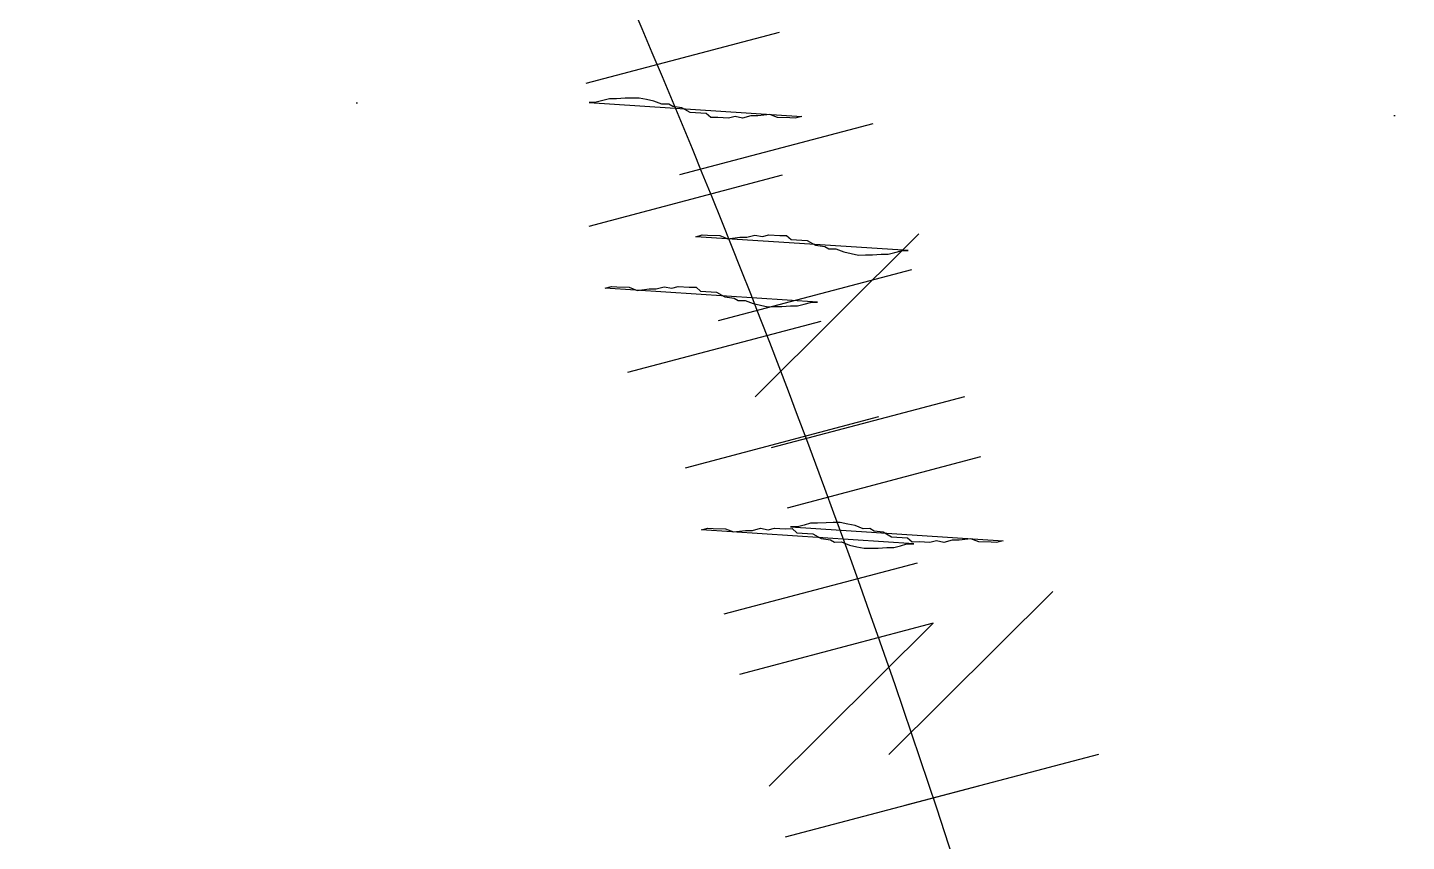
# Model space of a CAD drawing. Extents: x 3694 to 117786, y 20013 to 108631.
# Drawn here: x 41181.8 to 41320.5, y 85425.2 to 85507 of the extents above; entities that cross this region are included whole.
import ezdxf

# ---------------------------------------------------------------- set-up
doc = ezdxf.new("R2010")
doc.units = 0
doc.header["$LTSCALE"] = 1000
doc.header["$MEASUREMENT"] = 0
doc.layers.add('家具', color=253, linetype='Continuous')

# ---------------------------------------------------------------- blocks, each defined once
blk = doc.blocks.new('A$C6CBF3060')
at = {"layer": '家具'}
h = blk.add_hatch(dxfattribs=at)
h.set_pattern_fill('DOTS', color=8, scale=335.2800000195158, angle=-90.00000000000001, style=0)
h.set_pattern_definition([(270, (30849.11753504153, -17862.99907829171), (20.95500000121973, -10.47750000060987), [0, -20.95500000121974])])
edge = h.paths.add_edge_path()
edge.add_spline(control_points=[(3620.032944355196, 1020.167978249578), (3621.856950601301, 1029.223950294458), (3623.640356767137, 1038.254456721312), (3629.075648781851, 1066.661334569191), (3632.509525532267, 1085.952194047979), (3638.452392537998, 1124.35439882104), (3640.907859724044, 1143.394177388276), (3645.504487169259, 1187.965857300234), (3647.380020918004, 1213.570567535007), (3652.138734003369, 1291.274453085276), (3654.163834771207, 1344.379333391011), (3661.075878760414, 1425.081640880471), (3664.018153472578, 1452.133973591473), (3670.094233668715, 1492.753120009336), (3672.397098293724, 1506.299475706379), (3677.679535390045, 1533.370511049969), (3680.683231559953, 1546.95785375061), (3688.042565591692, 1576.433232332645), (3692.477545640613, 1592.158136530725), (3700.184732509224, 1618.288209221257), (3703.394472055632, 1628.838867633007), (3706.570199849586, 1639.277341819994)], knot_values=[0.007594318894714291, 0.007594318894714291, 0.007594318894714291, 0.007594318894714291, 1.009331685129112, 1.009331685129112, 3.166903830014817, 3.166903830014817, 5.324475974900523, 5.324475974900523, 8.146713981276132, 8.146713981276132, 13.78698518195698, 13.78698518195698, 16.6071207822974, 16.6071207822974, 18.01718858246761, 18.01718858246761, 19.42725638263783, 19.42725638263783, 21.11840045899928, 21.11840045899928, 22.2881602581128, 22.2881602581128, 22.2881602581128, 22.2881602581128], degree=3, periodic=0)
edge.add_ellipse((1789.99904669042, 2201.081587384349), major_axis=(1412.244489359956, 1412.244489359956), ratio=0.9999999999999818, start_angle=-61.33743676422674, end_angle=-48.55714826964773)
edge.add_ellipse((1789.99904669042, 1953.25083809936), major_axis=(1412.24448935993, -1412.24448935993), ratio=0.9999999999999885, start_angle=48.5571482696466, end_angle=61.33743676426361)
edge.add_spline(control_points=[(3706.570199849455, 2515.055083664098), (3703.394472055566, 2525.493557850958), (3700.184732509093, 2536.044216262839), (3692.477545640737, 2562.174288952727), (3688.042565592012, 2577.899193150166), (3680.683231560659, 2607.374571730539), (3677.679535390882, 2620.961914430154), (3672.397098294947, 2648.032949771052), (3670.094233670054, 2661.579305466817), (3664.018153474113, 2702.198451881093), (3661.075878761818, 2729.250784589662), (3655.986670472266, 2788.670379265524), (3654.145087228251, 2820.934697647885), (3652.42359686167, 2852.807937005808)], knot_values=[0.007594318904541566, 0.007594318904541566, 0.007594318904541566, 0.007594318904541566, 1.177354118008585, 1.177354118008585, 2.868498194319651, 2.868498194319651, 4.278565994361959, 4.278565994361959, 5.688633794404266, 5.688633794404266, 8.508769394488882, 8.508769394488882, 11.91787256770212, 11.91787256770212, 11.91787256770212, 11.91787256770212], degree=3, periodic=0)
edge.add_ellipse((3646.657623284387, 2875.236412280854), major_axis=(16.37502602226822, 16.37502602226821), ratio=0.9999999999995666, start_angle=225.8035234418923, end_angle=239.417541532368, ccw=False)
edge.add_ellipse((3511.087514728119, 3239.193560838379), major_axis=(290.1065513937293, 290.1065513937293), ratio=0.9999999999994232, start_angle=234.5429178462428, end_angle=244.3434878472222, ccw=False)
edge.add_ellipse((4291.384683319397, 2715.78940374251), major_axis=(510.6161812649055, -510.6161812649058), ratio=0.9999999999999988, start_angle=215.5301837112753, end_angle=236.2784491778619)
edge.add_ellipse((8058.381468311782, 2243.98490320702), major_axis=(3173.045961291781, -3173.045961291782), ratio=1, start_angle=220.7753203818918, end_angle=231.6420249032678)
edge.add_ellipse((4599.337569821713, 1341.637200631933), major_axis=(756.0877006785541, 756.0877006785539), ratio=0.9999999999999949, start_angle=113.9930274311128, end_angle=139.4777875760855)
edge.add_ellipse((3519.680850986653, 1232.139841819859), major_axis=(20.77520892349397, -20.77520892349398), ratio=0.999999999999889, start_angle=29.349690518414718, end_angle=107.31395154978779, ccw=False)
edge.add_ellipse((3261.400831811123, 1475.541992198378), major_axis=(269.5263520561113, -269.5263520561115), ratio=0.9999999999999978, start_angle=326.06965526290503, end_angle=363.74867896470926, ccw=False)
edge.add_ellipse((2985.936513544038, 1255.583835869416), major_axis=(269.5447157602681, 269.5447157602681), ratio=0.9999999999729833, start_angle=289.4364312615882, end_angle=291.1525348597326, ccw=False)
edge.add_ellipse((3270.637057203829, -411.6684627259383), major_axis=(1063.437138938921, 1063.437138938921), ratio=0.9999999999999937, start_angle=35.30528515153998, end_angle=42.74492259143477, ccw=False)
edge.add_ellipse((3474.324288661912, 860.0126218386868), major_axis=(153.1024992137935, -153.1024992137935), ratio=0.999999999999859, start_angle=92.70420918075928, end_angle=121.7648417998393, ccw=False)
edge = h.paths.add_edge_path()
edge.add_ellipse((3560.315809361586, 903.7363475695056), major_axis=(59.62128638761727, 59.62128638761727), ratio=0.9999999999999157, start_angle=248.1334738211491, end_angle=277.7178630449272)
edge.add_ellipse((3511.524035592221, 931.7299106341088), major_axis=(99.19644208316629, 99.19644208316625), ratio=0.9999999999997502, start_angle=-79.30676778778508, end_angle=-64.31921627686972)
edge.add_ellipse((3386.72601415019, 2442.541419907149), major_axis=(1116.038544759257, -1116.038544759258), ratio=0.9999999999999984, start_angle=303.32411686118166, end_angle=324.37804893725087, ccw=False)
edge.add_spline(control_points=[(3067.313977831232, 896.8829783906913), (3067.116512627828, 894.6964287364499), (3066.26218761129, 885.1096334103167), (3065.674442368967, 875.0971932240427), (3064.819310103077, 865.6985716819399)], knot_values=[0, 0, 0, 0, 0.2418033642713523, 1.052830296575082, 1.052830296575082, 1.052830296575082, 1.052830296575082], degree=3, periodic=0)
edge.add_ellipse((3026.907071228037, 868.9988679855887), major_axis=(26.90938323527025, 26.90938323527025), ratio=0.9999999999999187, start_angle=238.7767705824798, end_angle=310.27284356007203, ccw=False)
edge.add_ellipse((3357.089655062053, 4875.541364723143), major_axis=(2868.190797183439, -2868.19079718344), ratio=0.999999999999999, start_angle=310.4593117003497, end_angle=318.3404531218047)
edge = h.paths.add_edge_path()
edge.add_ellipse((3560.315809361266, 3250.596077914459), major_axis=(59.62128638763784, -59.62128638763787), ratio=0.9999999999995934, start_angle=82.28213695507955, end_angle=111.8665261788591)
edge.add_ellipse((3357.089655062751, -721.208939239179), major_axis=(2868.190797183605, 2868.190797183604), ratio=0.9999999999999925, start_angle=41.65954687821016, end_angle=49.54410408661445)
edge.add_ellipse((3026.730802552287, 3285.298579970644), major_axis=(26.90938323526915, -26.90938323526915), ratio=0.9999999999999033, start_angle=49.98346972011012, end_angle=121.3236457343994, ccw=False)
edge.add_spline(control_points=[(3064.642559511616, 3288.604407622486), (3064.979431703308, 3284.907876167901), (3065.254021153691, 3281.472108143695), (3065.500446844075, 3278.209911560098)], knot_values=[0, 0, 0, 0, 0.3189857557440551, 0.3189857557440551, 0.3189857557440551, 0.3189857557440551], degree=3, periodic=0)
edge.add_ellipse((3494.988468096315, -267.6566824607653), major_axis=(2525.631590611771, -2525.631590611772), ratio=0.9999999999999991, start_angle=132.8754075785099, end_angle=141.9062269296692, ccw=False)
edge = h.paths.add_edge_path()
edge.add_ellipse((3346.428693505171, 2814.744027245259), major_axis=(221.1621733483969, -221.1621733483971), ratio=0.9999999999999994, start_angle=219.8560000035077, end_angle=290.9319768433341)
edge.add_ellipse((3437.151632962174, 2555.301954592251), major_axis=(155.4479335070494, -155.4479335070496), ratio=0.9999999999999929, start_angle=231.8281592482279, end_angle=294.8810682384705)
edge.add_ellipse((2813.700149012111, 2180.201737340405), major_axis=(405.3237387993505, 405.3237387993504), ratio=0.9999999999999992, start_angle=285.52623263396157, end_angle=332.11357467867344, ccw=False)
edge.add_ellipse((3523.712787324905, 1599.059105694443), major_axis=(258.8230775298201, 258.82307752982), ratio=0.9999999999999818, start_angle=80.19826500577827, end_angle=130.5062586859865)
edge.add_ellipse((3249.266929159778, 1365.594833926676), major_axis=(196.0891473908119, -196.0891473908119), ratio=0.9999999999999981, start_angle=154.0384846775883, end_angle=216.6923729745889)
edge.add_ellipse((3335.197817287255, 909.3636444261319), major_axis=(433.6778078787909, 433.6778078787906), ratio=0.999999999999949, start_angle=80.98112304628877, end_angle=109.8781780001218)
edge.add_ellipse((18467.36806691358, 2025.981614987111), major_axis=(11109.2260467442, 11109.22604674419), ratio=0.9999999999995928, start_angle=138.1241672681158, end_angle=138.7143909774701)
edge.add_spline(control_points=[(2789.552410904224, 1008.188427614892), (2796.579734544641, 1007.746763104577), (2803.725178327077, 1007.646570336328), (2811.231307050359, 1007.927036234807)], knot_values=[2.293510373809953, 2.293510373809953, 2.293510373809953, 2.293510373809953, 2.979732802934619, 2.979732802934619, 2.979732802934619, 2.979732802934619], degree=3, periodic=0)
edge.add_spline(control_points=[(2811.231307050359, 1007.927036234807), (2815.450479755054, 1008.084685284808), (2826.805456678361, 1008.812973134682), (2842.780722635296, 1010.871307693131), (2839.120250166125, 1024.618026985154), (2842.859477051599, 1028.393799632864), (2845.636094539273, 1029.971073038905)], knot_values=[2.979732802934619, 2.979732802934619, 2.979732802934619, 2.979732802934619, 3.36545639614831, 3.990521829336836, 4.278466320926378, 4.605763273049225, 4.605763273049225, 4.605763273049225, 4.605763273049225], degree=3, periodic=0)
edge.add_spline(control_points=[(2845.636094539273, 1029.971073038905), (2848.422474729079, 1031.553892203377), (2852.001820499405, 1032.702305534669), (2855.58116626992, 1033.850718865961)], knot_values=[4.605763273049225, 4.605763273049225, 4.605763273049225, 4.605763273049225, 4.934211014792284, 4.934211014792284, 4.934211014792284, 4.934211014792284], degree=3, periodic=0)
edge.add_ellipse((3270.637057203829, -411.6684627259383), major_axis=(1063.437138939227, 1063.437138939227), ratio=0.9999999999998375, start_angle=52.795632896919415, end_angle=61.02050574382298, ccw=False)
edge.add_ellipse((3199.316362891543, 1348.14039130005), major_axis=(212.5834902189315, 212.5834902189315), ratio=0.9999999999999212, start_angle=165.6335501199894, end_angle=198.8130742464472, ccw=False)
edge.add_ellipse((3199.413119119788, 1029.520550322999), major_axis=(217.1797520411045, -217.1797520411046), ratio=0.9999999999998674, start_angle=151.0252170128921, end_angle=192.4102655699839, ccw=False)
edge.add_ellipse((3551.448439235653, 1156.134686465819), major_axis=(331.0872910150433, -331.0872910150434), ratio=0.9999999999999813, start_angle=177.8463850309959, end_angle=203.8962665094932, ccw=False)
edge.add_ellipse((2984.329156197491, 1140.779664811776), major_axis=(308.6143108805782, 308.6143108805783), ratio=0.99999999999966, start_angle=2.0533838449994732, end_angle=10.260448050109005, ccw=False)
edge.add_spline(control_points=[(3281.687451026184, 1460.253654765613), (3290.639455244702, 1453.204405174176), (3313.081898206045, 1435.532118832798), (3303.305460116768, 1498.775473405309), (3326.318821677465, 1533.829908224947), (3353.544751881607, 1593.430233467796), (3320.947959299898, 1659.060984562777), (3340.190178442157, 1740.826539046509), (3356.126177953687, 1827.657185362103), (3415.808870579021, 1863.793903553702), (3424.432073950476, 1919.337591101754), (3457.289777258164, 1907.517444122117), (3458.775801431591, 1924.683027975876), (3459.456346832347, 1933.619102174609)], knot_values=[28.72622828787619, 28.72622828787619, 28.72622828787619, 28.72622828787619, 29.65137003608691, 31.04553471454428, 32.97090723718488, 34.80045963000916, 37.53798117998499, 40.13244696109814, 43.73799823656201, 46.29924793153518, 47.53881564063179, 48.20545028199999, 48.98405692497199, 48.98405692497199, 48.98405692497199, 48.98405692550385], degree=3, periodic=0)
edge.add_ellipse((-2827.432287128104, 2095.358859361608), major_axis=(4446.972478264837, 4446.972478264834), ratio=0.9999999999999976, start_angle=-46.47369586912973, end_angle=-42.84626635100496)
edge.add_spline(control_points=[(3457.093905025751, 2331.703914353799), (3455.691781476875, 2345.589783137202), (3452.514928848803, 2370.097512984801), (3408.946969250035, 2401.111465854163), (3388.218704290179, 2469.690945094218), (3352.769053081218, 2533.335634224328), (3364.030625280458, 2604.82269811142), (3327.271703467311, 2627.476138575294), (3294.9122366675, 2714.330123526699), (3294.341436591865, 2693.091429919492)], knot_values=[0, 0, 0, 1.163513729807164e-12, 1.426783815582302, 2.507845637052222, 5.446644405802077, 8.794161911986935, 10.36550993041577, 12.19506232323765, 14.47634677036475, 14.47634677036475, 14.47634677036475, 14.47634677036475], degree=3, periodic=0)
edge.add_ellipse((3687.441035538191, 2947.473610607776), major_axis=(331.0872910150615, -331.0872910150615), ratio=0.9999999999999547, start_angle=233.1899730444863, end_angle=257.9076692015958, ccw=False)
edge.add_ellipse((3372.605812031026, 3149.559701468508), major_axis=(217.1797520411107, -217.1797520411108), ratio=0.9999999999999556, start_angle=244.6759739839959, end_angle=286.0610225410798, ccw=False)
edge.add_ellipse((3301.30499854072, 2839.020160634274), major_axis=(212.5834902198476, 212.5834902198476), ratio=0.9999999999956851, start_angle=85.14470269029368, end_angle=91.45268943398088, ccw=False)
edge.add_ellipse((3267.100022714898, 4450.91484517249), major_axis=(983.775240623166, 983.775240623166), ratio=0.9999999999998531, start_angle=208.0880272447276, end_angle=218.4118439115923, ccw=False)
edge.add_spline(control_points=[(2862.37711883695, 3119.814991966967), (2856.867087630577, 3121.622537046678), (2851.35705642408, 3123.430082126131), (2848.768473186879, 3126.813406541194)], knot_values=[4.42752981046754, 4.42752981046754, 4.42752981046754, 4.42752981046754, 4.934211014792284, 4.934211014792284, 4.934211014792284, 4.934211014792284], degree=3, periodic=0)
edge.add_ellipse((3341.197146602492, 3246.534314250937), major_axis=(358.3427787361459, -358.3427787361463), ratio=0.999999999999975, start_angle=238.6648212037559, end_angle=277.816367146285)
h = blk.add_hatch(dxfattribs=at)
h.set_pattern_fill('DOTS', color=8, scale=178.8160000104085, angle=-75.17599740398259, style=0)
h.set_pattern_definition([(284.8240025960174, (21523.19842935675, -3204.156176563381), (12.23371532700078, -2.542622527250572), [0, -11.17600000065051])])
edge = h.paths.add_edge_path(flags=17)
edge.add_ellipse((3508.507639436895, 2686.904734591491), major_axis=(23.25952561881828, -23.25952561881829), ratio=0.9999999999999228, start_angle=217.598370494964, end_angle=267.39462829812675, ccw=False)
edge.add_ellipse((3392.615725812291, 2706.727411004464), major_axis=(59.9046491667301, -59.90464916673012), ratio=0.9999999999998661, start_angle=350.65844968254294, end_angle=394.3991949743683, ccw=False)
edge.add_ellipse((3442.016187211404, 2684.491654074292), major_axis=(32.94986328208082, 32.94986328208081), ratio=0.9999999999998382, start_angle=224.9828587922299, end_angle=289.9024488496004)
edge = h.paths.add_edge_path(flags=17)
edge.add_ellipse((2799.933782092005, 2411.637768748264), major_axis=(481.3748926355609, 481.3748926355607), ratio=0.9999999999840347, start_angle=-26.32292343229813, end_angle=-25.58827127859119)
edge.add_ellipse((3387.198946313249, 2635.157820252211), major_axis=(38.80003682654529, 38.80003682654528), ratio=0.9999999999999831, start_angle=246.3633945223265, end_angle=317.8577408210059, ccw=False)
edge.add_ellipse((3414.442139424595, 2563.93047086295), major_axis=(15.12758440154903, 15.12758440154902), ratio=0.9999999999999909, start_angle=-72.18619439915022, end_angle=64.8217797418078, ccw=False)
edge.add_ellipse((3357.704625160964, 2604.177307075981), major_axis=(64.19840911938086, -64.19840911938088), ratio=0.9999999999999908, start_angle=11.56752916311502, end_angle=61.28906160823021)
edge = h.paths.add_edge_path()
edge.add_ellipse((3185.120227187588, 2583.846666353507), major_axis=(242.0371122307935, 242.0371122307935), ratio=0.9999999999999688, start_angle=-23.32578200306534, end_angle=26.28458598788795)
edge.add_spline(control_points=[(3294.95076252523, 2908.039789200709), (3285.59000490723, 2912.370396476184), (3273.676991489105, 2917.881764752918), (3266.815490951951, 2910.243159776714), (3265.556602545243, 2908.265359197449)], knot_values=[0, 0, 0, 0, 1.42238482592121, 1.810204922351612, 1.810204922351612, 1.810204922351612, 1.810204922351612], degree=3, periodic=0)
edge.add_ellipse((2799.933782090149, 2411.637768744324), major_axis=(481.3748926403442, -481.3748926403442), ratio=0.9999999999996101, start_angle=87.25263749308863, end_angle=91.84549474957328, ccw=False)
edge.add_ellipse((3214.421947500261, 2577.142094905234), major_axis=(216.1019309945073, -216.1019309945075), ratio=0.999999999999946, start_angle=66.89079912288321, end_angle=117.98945326683679, ccw=False)
edge.add_ellipse((3082.171467200518, 2475.053802211161), major_axis=(331.3486877331243, -331.3486877331244), ratio=0.9999999999999956, start_angle=389.56745048290304, end_angle=432.4529716565977, ccw=False)
edge.add_ellipse((2548.179880652155, 2188.045808867992), major_axis=(706.3772336369606, 706.3772336369603), ratio=0.999999999999835, start_angle=321.74637887917953, end_angle=324.3508728240508, ccw=False)
edge.add_spline(control_points=[(3540.231171865613, 2305.399240872724), (3543.869102956422, 2306.191136364261), (3554.218102346218, 2311.164756270326), (3554.021201864321, 2323.207869944858), (3553.888276583122, 2331.338039343249)], knot_values=[0, 0, 0, 0, 0.5819764206049407, 1.791185280154921, 1.791185280154921, 1.791185280154921, 1.791185280154921], degree=3, periodic=0)
edge.add_ellipse((3055.171823736164, 2457.493583324365), major_axis=(363.7535715408031, -363.7535715408033), ratio=0.9999999999999976, start_angle=30.80422389370577, end_angle=74.43044399808288)
edge = h.paths.add_edge_path()
edge.add_spline(control_points=[(3512.045306835935, 2318.2714167302), (3517.588125824346, 2312.491863504376), (3525.292820839051, 2304.458100356638), (3537.115743228183, 2304.72108237278), (3540.231171865613, 2305.399240872724)], knot_values=[1.791185280154921, 1.791185280154921, 1.791185280154921, 1.791185280154921, 3.069002213139684, 3.567391534373676, 3.567391534373676, 3.567391534373676, 3.567391534373676], degree=3, periodic=0)
edge.add_ellipse((2548.179880652155, 2188.045808867992), major_axis=(706.377233638207, -706.3772336382074), ratio=0.9999999999993391, start_angle=51.74637887920161, end_angle=54.3508728240713)
edge.add_ellipse((3764.186938126877, 2674.325635155186), major_axis=(281.0686011683552, 281.0686011683551), ratio=0.9999999999999862, start_angle=145.8922033348512, end_angle=189.5904192882054, ccw=False)
edge.add_ellipse((3727.837143598881, 2835.127694727074), major_axis=(300.7962628522051, -300.7962628522051), ratio=0.9999999999999934, start_angle=220.3807436132537, end_angle=258.6817611968143, ccw=False)
edge.add_ellipse((2799.933782090149, 2411.637768744324), major_axis=(481.3748926401587, 481.3748926401587), ratio=0.9999999999988527, start_angle=-2.747362506916546, end_angle=1.845494749579979)
edge.add_spline(control_points=[(3265.556602545243, 2908.265359197449), (3263.646122517712, 2905.263863207118), (3259.318761821429, 2893.755928218379), (3258.811229740662, 2883.454117961643), (3258.470738576732, 2876.542879246761)], knot_values=[1.810204922351612, 1.810204922351612, 1.810204922351612, 1.810204922351612, 2.398757922429805, 3.598446597238173, 3.598446597238173, 3.598446597238173, 3.598446597238173], degree=3, periodic=0)
edge.add_ellipse((3646.639097211155, 2857.209695129477), major_axis=(274.8167086013957, 274.8167086013956), ratio=0.9999999999999963, start_angle=132.1486721113125, end_angle=176.9724953827164)
edge.add_ellipse((3661.683551529728, 2583.255587393276), major_axis=(215.1838922608969, 215.1838922608969), ratio=0.9999999999999789, start_angle=132.3564968236814, end_angle=195.5463068146161)
at = {"layer": '家具', "color": 8, "linetype": 'Continuous'}
for p, q in [((3461.254047338822, 2574.904802755274), (3480.715979098284, 2580.055590119231)), ((3461.254047338822, 2574.904802755274), (3480.715979098284, 2580.055590119231)), ((3461.254047338822, 2574.904802755274), (3480.715979098284, 2580.055590119231)), ((3461.254047338822, 2574.904802755274), (3480.715979098284, 2580.055590119231)), ((3490.096640504365, 2570.839822701866), (3470.634708745027, 2565.68903533772)), ((3490.096640504365, 2570.839822701866), (3470.634708745027, 2565.68903533772)), ((3490.096640504365, 2570.839822701866), (3470.634708745027, 2565.68903533772)), ((3490.096640504365, 2570.839822701866), (3470.634708745027, 2565.68903533772)), ((3480.974570335755, 2565.645748210336), (3461.512638576285, 2560.494960846379)), ((3480.974570335755, 2565.645748210336), (3461.512638576285, 2560.494960846379)), ((3480.974570335755, 2565.645748210336), (3461.512638576285, 2560.494960846379)), ((3480.974570335755, 2565.645748210336), (3461.512638576285, 2560.494960846379)), ((3494.744991410647, 2559.765281869088), (3478.256823284624, 2543.378312381516)), ((3494.744991410647, 2559.765281869088), (3478.256823284624, 2543.378312381516)), ((3494.744991410647, 2559.765281869088), (3478.256823284624, 2543.378312381516)), ((3493.98540833265, 2556.146353771288), (3474.523476573188, 2550.995566407109)), ((3493.98540833265, 2556.146353771288), (3474.523476573188, 2550.995566407109)), ((3493.98540833265, 2556.146353771288), (3474.523476573188, 2550.995566407109)), ((3493.98540833265, 2556.146353771288), (3474.523476573188, 2550.995566407109)), ((3484.86333816401, 2550.952279279722), (3465.401406404548, 2545.801491915765)), ((3484.86333816401, 2550.952279279722), (3465.401406404548, 2545.801491915765)), ((3484.86333816401, 2550.952279279722), (3465.401406404548, 2545.801491915765)), ((3484.86333816401, 2550.952279279722), (3465.401406404548, 2545.801491915765)), ((3479.904183878141, 2538.265125004287), (3499.366115637604, 2543.415912368244)), ((3479.904183878141, 2538.265125004287), (3499.366115637604, 2543.415912368244)), ((3479.904183878141, 2538.265125004287), (3499.366115637604, 2543.415912368244)), ((3479.904183878141, 2538.265125004287), (3499.366115637604, 2543.415912368244)), ((3490.666418047942, 2541.347208615029), (3471.204486288472, 2536.196421251072)), ((3490.666418047942, 2541.347208615029), (3471.204486288472, 2536.196421251072)), ((3490.666418047942, 2541.347208615029), (3471.204486288472, 2536.196421251072)), ((3490.666418047942, 2541.347208615029), (3471.204486288472, 2536.196421251072)), ((3481.50544121916, 2532.214873091707), (3500.96737297863, 2537.365660455664)), ((3481.50544121916, 2532.214873091707), (3500.96737297863, 2537.365660455664)), ((3481.50544121916, 2532.214873091707), (3500.96737297863, 2537.365660455664)), ((3481.50544121916, 2532.214873091707), (3500.96737297863, 2537.365660455664)), ((3494.555185876103, 2526.653739684447), (3475.093254116735, 2521.502952320523)), ((3494.555185876103, 2526.653739684447), (3475.093254116735, 2521.502952320523)), ((3494.555185876103, 2526.653739684447), (3475.093254116735, 2521.502952320523)), ((3494.555185876103, 2526.653739684447), (3475.093254116735, 2521.502952320523)), ((3508.211084859446, 2523.793864586321), (3491.72291673343, 2507.406895098942)), ((3508.211084859446, 2523.793864586321), (3491.72291673343, 2507.406895098942)), ((3508.211084859446, 2523.793864586321), (3491.72291673343, 2507.406895098942)), ((3496.156443217093, 2520.60348777187), (3476.694511457725, 2515.452700407914)), ((3496.156443217093, 2520.60348777187), (3476.694511457725, 2515.452700407914)), ((3496.156443217093, 2520.60348777187), (3476.694511457725, 2515.452700407914)), ((3496.156443217093, 2520.60348777187), (3476.694511457725, 2515.452700407914)), ((3496.156443217093, 2520.60348777187), (3479.668275091077, 2504.216518284487)), ((3496.156443217093, 2520.60348777187), (3479.668275091077, 2504.216518284487)), ((3496.156443217093, 2520.60348777187), (3479.668275091077, 2504.216518284487)), ((3493.370277326947, 2502.293707721521), (3512.832209086344, 2507.444495085667)), ((3493.370277326947, 2502.293707721521), (3512.832209086344, 2507.444495085667)), ((3493.370277326947, 2502.293707721521), (3512.832209086344, 2507.444495085667)), ((3493.370277326947, 2502.293707721521), (3512.832209086344, 2507.444495085667)), ((3481.315635684594, 2499.103330907259), (3500.777567444056, 2504.254118271216)), ((3481.315635684594, 2499.103330907259), (3500.777567444056, 2504.254118271216)), ((3481.315635684594, 2499.103330907259), (3500.777567444056, 2504.254118271216)), ((3481.315635684594, 2499.103330907259), (3500.777567444056, 2504.254118271216))]:
    blk.add_line(p, q, dxfattribs=at)
for points in [[(3482.960255637299, 2571.57572990283), (3482.299913857161, 2571.400964101584), (3481.760966071713, 2571.434975195862), (3480.517985055747, 2571.459305933808), (3479.726568924743, 2571.779796467756), (3478.528143680785, 2571.639270511721), (3477.824110450296, 2571.629590155426), (3476.998683225014, 2571.411132904021), (3476.251187295304, 2571.565673671172), (3475.590845515166, 2571.390907869958), (3474.512949944234, 2571.458930058066), (3473.808916713875, 2571.449249701927), (3473.347671472802, 2571.857123136415), (3472.269775902001, 2571.925145324745), (3471.730828116524, 2571.959156418798), (3470.89572053514, 2572.444732397886), (3469.982910409257, 2572.556446036375), (3469.565356618565, 2572.799234025886), (3468.861323388075, 2572.789553669587), (3468.069907256948, 2573.110044203564), (3467.322182576201, 2573.265449292372), (3466.574457895425, 2573.420854381213), (3465.870424664936, 2573.411174025106), (3465.166391434446, 2573.401493669), (3464.298137080666, 2573.34835061348), (3463.594103850177, 2573.338670257373), (3462.933762069937, 2573.163904456127), (3462.273420289799, 2572.989138654884), (3461.56938705931, 2572.979458298778)], [(3482.960255637299, 2571.57572990283), (3482.299913857161, 2571.400964101584), (3481.760966071713, 2571.434975195862), (3480.517985055747, 2571.459305933808), (3479.726568924743, 2571.779796467756), (3478.528143680785, 2571.639270511721), (3477.824110450296, 2571.629590155426), (3476.998683225014, 2571.411132904021), (3476.251187295304, 2571.565673671172), (3475.590845515166, 2571.390907869958), (3474.512949944234, 2571.458930058066), (3473.808916713875, 2571.449249701927), (3473.347671472802, 2571.857123136415), (3472.269775902001, 2571.925145324745), (3471.730828116524, 2571.959156418798), (3470.89572053514, 2572.444732397886), (3469.982910409257, 2572.556446036375), (3469.565356618565, 2572.799234025886), (3468.861323388075, 2572.789553669587), (3468.069907256948, 2573.110044203564), (3467.322182576201, 2573.265449292372), (3466.574457895425, 2573.420854381213), (3465.870424664936, 2573.411174025106), (3465.166391434446, 2573.401493669), (3464.298137080666, 2573.34835061348), (3463.594103850177, 2573.338670257373), (3462.933762069937, 2573.163904456127), (3462.273420289799, 2572.989138654884), (3461.56938705931, 2572.979458298778)], [(3482.960255637299, 2571.57572990283), (3482.299913857161, 2571.400964101584), (3481.760966071713, 2571.434975195862), (3480.517985055747, 2571.459305933808), (3479.726568924743, 2571.779796467756), (3478.528143680785, 2571.639270511721), (3477.824110450296, 2571.629590155426), (3476.998683225014, 2571.411132904021), (3476.251187295304, 2571.565673671172), (3475.590845515166, 2571.390907869958), (3474.512949944234, 2571.458930058066), (3473.808916713875, 2571.449249701927), (3473.347671472802, 2571.857123136415), (3472.269775902001, 2571.925145324745), (3471.730828116524, 2571.959156418798), (3470.89572053514, 2572.444732397886), (3469.982910409257, 2572.556446036375), (3469.565356618565, 2572.799234025886), (3468.861323388075, 2572.789553669587), (3468.069907256948, 2573.110044203564), (3467.322182576201, 2573.265449292372), (3466.574457895425, 2573.420854381213), (3465.870424664936, 2573.411174025106), (3465.166391434446, 2573.401493669), (3464.298137080666, 2573.34835061348), (3463.594103850177, 2573.338670257373), (3462.933762069937, 2573.163904456127), (3462.273420289799, 2572.989138654884), (3461.56938705931, 2572.979458298778)], [(3482.960255637299, 2571.57572990283), (3482.299913857161, 2571.400964101584), (3481.760966071713, 2571.434975195862), (3480.517985055747, 2571.459305933808), (3479.726568924743, 2571.779796467756), (3478.528143680785, 2571.639270511721), (3477.824110450296, 2571.629590155426), (3476.998683225014, 2571.411132904021), (3476.251187295304, 2571.565673671172), (3475.590845515166, 2571.390907869958), (3474.512949944234, 2571.458930058066), (3473.808916713875, 2571.449249701927), (3473.347671472802, 2571.857123136415), (3472.269775902001, 2571.925145324745), (3471.730828116524, 2571.959156418798), (3470.89572053514, 2572.444732397886), (3469.982910409257, 2572.556446036375), (3469.565356618565, 2572.799234025886), (3468.861323388075, 2572.789553669587), (3468.069907256948, 2573.110044203564), (3467.322182576201, 2573.265449292372), (3466.574457895425, 2573.420854381213), (3465.870424664936, 2573.411174025106), (3465.166391434446, 2573.401493669), (3464.298137080666, 2573.34835061348), (3463.594103850177, 2573.338670257373), (3462.933762069937, 2573.163904456127), (3462.273420289799, 2572.989138654884), (3461.56938705931, 2572.979458298778)], [(3472.279200034172, 2559.47542662351), (3472.939541814441, 2559.650192424753), (3473.478489599795, 2559.616181330701), (3474.721470615732, 2559.591850592755), (3475.512886746859, 2559.271360058807), (3476.712176312445, 2559.412114765968), (3477.416209542964, 2559.421795122074), (3478.241636768114, 2559.640252373702), (3478.989132697825, 2559.485711606296), (3479.649474478065, 2559.660477407539), (3480.727370048895, 2559.592455219434), (3481.431403279385, 2559.60213557554), (3481.892648520457, 2559.194262141082), (3482.969679769601, 2559.126011201817), (3483.508627555078, 2559.092000107572), (3484.343735136463, 2558.606424128677), (3485.256545262251, 2558.494710489998), (3485.674099052943, 2558.251922500647), (3486.378132283433, 2558.261602856754), (3487.16954841456, 2557.941112322806), (3487.917273095307, 2557.785707233965), (3488.664997776046, 2557.630302145124), (3489.369031006543, 2557.639982501263), (3490.073064237033, 2557.649662857562), (3490.942182912593, 2557.703034664017), (3491.646216143083, 2557.712715020123), (3492.306557923192, 2557.88748082137), (3492.966899703424, 2558.062246622616), (3493.67093293395, 2558.07192697869)], [(3472.279200034172, 2559.47542662351), (3472.939541814441, 2559.650192424753), (3473.478489599795, 2559.616181330701), (3474.721470615732, 2559.591850592755), (3475.512886746859, 2559.271360058807), (3476.712176312445, 2559.412114765968), (3477.416209542964, 2559.421795122074), (3478.241636768114, 2559.640252373702), (3478.989132697825, 2559.485711606296), (3479.649474478065, 2559.660477407539), (3480.727370048895, 2559.592455219434), (3481.431403279385, 2559.60213557554), (3481.892648520457, 2559.194262141082), (3482.969679769601, 2559.126011201817), (3483.508627555078, 2559.092000107572), (3484.343735136463, 2558.606424128677), (3485.256545262251, 2558.494710489998), (3485.674099052943, 2558.251922500647), (3486.378132283433, 2558.261602856754), (3487.16954841456, 2557.941112322806), (3487.917273095307, 2557.785707233965), (3488.664997776046, 2557.630302145124), (3489.369031006543, 2557.639982501263), (3490.073064237033, 2557.649662857562), (3490.942182912593, 2557.703034664017), (3491.646216143083, 2557.712715020123), (3492.306557923192, 2557.88748082137), (3492.966899703424, 2558.062246622616), (3493.67093293395, 2558.07192697869)], [(3472.279200034172, 2559.47542662351), (3472.939541814441, 2559.650192424753), (3473.478489599795, 2559.616181330701), (3474.721470615732, 2559.591850592755), (3475.512886746859, 2559.271360058807), (3476.712176312445, 2559.412114765968), (3477.416209542964, 2559.421795122074), (3478.241636768114, 2559.640252373702), (3478.989132697825, 2559.485711606296), (3479.649474478065, 2559.660477407539), (3480.727370048895, 2559.592455219434), (3481.431403279385, 2559.60213557554), (3481.892648520457, 2559.194262141082), (3482.969679769601, 2559.126011201817), (3483.508627555078, 2559.092000107572), (3484.343735136463, 2558.606424128677), (3485.256545262251, 2558.494710489998), (3485.674099052943, 2558.251922500647), (3486.378132283433, 2558.261602856754), (3487.16954841456, 2557.941112322806), (3487.917273095307, 2557.785707233965), (3488.664997776046, 2557.630302145124), (3489.369031006543, 2557.639982501263), (3490.073064237033, 2557.649662857562), (3490.942182912593, 2557.703034664017), (3491.646216143083, 2557.712715020123), (3492.306557923192, 2557.88748082137), (3492.966899703424, 2558.062246622616), (3493.67093293395, 2558.07192697869)], [(3472.279200034172, 2559.47542662351), (3472.939541814441, 2559.650192424753), (3473.478489599795, 2559.616181330701), (3474.721470615732, 2559.591850592755), (3475.512886746859, 2559.271360058807), (3476.712176312445, 2559.412114765968), (3477.416209542964, 2559.421795122074), (3478.241636768114, 2559.640252373702), (3478.989132697825, 2559.485711606296), (3479.649474478065, 2559.660477407539), (3480.727370048895, 2559.592455219434), (3481.431403279385, 2559.60213557554), (3481.892648520457, 2559.194262141082), (3482.969679769601, 2559.126011201817), (3483.508627555078, 2559.092000107572), (3484.343735136463, 2558.606424128677), (3485.256545262251, 2558.494710489998), (3485.674099052943, 2558.251922500647), (3486.378132283433, 2558.261602856754), (3487.16954841456, 2557.941112322806), (3487.917273095307, 2557.785707233965), (3488.664997776046, 2557.630302145124), (3489.369031006543, 2557.639982501263), (3490.073064237033, 2557.649662857562), (3490.942182912593, 2557.703034664017), (3491.646216143083, 2557.712715020123), (3492.306557923192, 2557.88748082137), (3492.966899703424, 2558.062246622616), (3493.67093293395, 2558.07192697869)], [(3463.157129865569, 2554.28135213217), (3463.817471645707, 2554.456117933412), (3464.356419431184, 2554.422106839167), (3465.599400447121, 2554.397776101221), (3466.390816578154, 2554.077285567466), (3467.590106143834, 2554.218040274434), (3468.294139374229, 2554.227720630734), (3469.119566599504, 2554.446177882135), (3469.867062529222, 2554.291637114951), (3470.527404309454, 2554.466402916198), (3471.605299880284, 2554.3983807279), (3472.309333110774, 2554.408061084199), (3472.770578351723, 2554.000187649741), (3473.847609600896, 2553.931936710283), (3474.386557386373, 2553.897925616231), (3475.221664967728, 2553.412349637336), (3476.134475093641, 2553.300635998654), (3476.552028884304, 2553.057848009306), (3477.256062114793, 2553.067528365409), (3478.047478245921, 2552.747037831465), (3478.795202926667, 2552.591632742624), (3479.542927607406, 2552.436227653783), (3480.246960837932, 2552.445908009922), (3480.950994068422, 2552.455588366218), (3481.820112743953, 2552.508960172676), (3482.524145974443, 2552.518640528782), (3483.184487754581, 2552.693406330029), (3483.844829534813, 2552.868172131275), (3484.548862765208, 2552.877852487349)], [(3463.157129865569, 2554.28135213217), (3463.817471645707, 2554.456117933412), (3464.356419431184, 2554.422106839167), (3465.599400447121, 2554.397776101221), (3466.390816578154, 2554.077285567466), (3467.590106143834, 2554.218040274434), (3468.294139374229, 2554.227720630734), (3469.119566599504, 2554.446177882135), (3469.867062529222, 2554.291637114951), (3470.527404309454, 2554.466402916198), (3471.605299880284, 2554.3983807279), (3472.309333110774, 2554.408061084199), (3472.770578351723, 2554.000187649741), (3473.847609600896, 2553.931936710283), (3474.386557386373, 2553.897925616231), (3475.221664967728, 2553.412349637336), (3476.134475093641, 2553.300635998654), (3476.552028884304, 2553.057848009306), (3477.256062114793, 2553.067528365409), (3478.047478245921, 2552.747037831465), (3478.795202926667, 2552.591632742624), (3479.542927607406, 2552.436227653783), (3480.246960837932, 2552.445908009922), (3480.950994068422, 2552.455588366218), (3481.820112743953, 2552.508960172676), (3482.524145974443, 2552.518640528782), (3483.184487754581, 2552.693406330029), (3483.844829534813, 2552.868172131275), (3484.548862765208, 2552.877852487349)], [(3463.157129865569, 2554.28135213217), (3463.817471645707, 2554.456117933412), (3464.356419431184, 2554.422106839167), (3465.599400447121, 2554.397776101221), (3466.390816578154, 2554.077285567466), (3467.590106143834, 2554.218040274434), (3468.294139374229, 2554.227720630734), (3469.119566599504, 2554.446177882135), (3469.867062529222, 2554.291637114951), (3470.527404309454, 2554.466402916198), (3471.605299880284, 2554.3983807279), (3472.309333110774, 2554.408061084199), (3472.770578351723, 2554.000187649741), (3473.847609600896, 2553.931936710283), (3474.386557386373, 2553.897925616231), (3475.221664967728, 2553.412349637336), (3476.134475093641, 2553.300635998654), (3476.552028884304, 2553.057848009306), (3477.256062114793, 2553.067528365409), (3478.047478245921, 2552.747037831465), (3478.795202926667, 2552.591632742624), (3479.542927607406, 2552.436227653783), (3480.246960837932, 2552.445908009922), (3480.950994068422, 2552.455588366218), (3481.820112743953, 2552.508960172676), (3482.524145974443, 2552.518640528782), (3483.184487754581, 2552.693406330029), (3483.844829534813, 2552.868172131275), (3484.548862765208, 2552.877852487349)], [(3463.157129865569, 2554.28135213217), (3463.817471645707, 2554.456117933412), (3464.356419431184, 2554.422106839167), (3465.599400447121, 2554.397776101221), (3466.390816578154, 2554.077285567466), (3467.590106143834, 2554.218040274434), (3468.294139374229, 2554.227720630734), (3469.119566599504, 2554.446177882135), (3469.867062529222, 2554.291637114951), (3470.527404309454, 2554.466402916198), (3471.605299880284, 2554.3983807279), (3472.309333110774, 2554.408061084199), (3472.770578351723, 2554.000187649741), (3473.847609600896, 2553.931936710283), (3474.386557386373, 2553.897925616231), (3475.221664967728, 2553.412349637336), (3476.134475093641, 2553.300635998654), (3476.552028884304, 2553.057848009306), (3477.256062114793, 2553.067528365409), (3478.047478245921, 2552.747037831465), (3478.795202926667, 2552.591632742624), (3479.542927607406, 2552.436227653783), (3480.246960837932, 2552.445908009922), (3480.950994068422, 2552.455588366218), (3481.820112743953, 2552.508960172676), (3482.524145974443, 2552.518640528782), (3483.184487754581, 2552.693406330029), (3483.844829534813, 2552.868172131275), (3484.548862765208, 2552.877852487349)], [(3503.21164951758, 2528.885800239263), (3502.55130773734, 2528.711034438016), (3502.012359951994, 2528.745045532294), (3500.76937893602, 2528.76937627024), (3499.977962804929, 2529.089866803995), (3498.779537561095, 2528.949340847965), (3498.075504330605, 2528.939660491826), (3497.250077105324, 2528.721203240231), (3496.502581175584, 2528.875744007411), (3495.842239395475, 2528.700978206169), (3494.76434382455, 2528.769000394466), (3494.060310594024, 2528.759320038393), (3493.599065353112, 2529.167193472847), (3492.521169782151, 2529.235215661149), (3491.982221996805, 2529.269226755201), (3491.147114415355, 2529.754802734093), (3490.234304289537, 2529.866516372775), (3489.816750498874, 2530.109304362126), (3489.112717268385, 2530.099624006019), (3488.321301137257, 2530.42011454), (3487.573576456511, 2530.575519628808), (3486.825851775735, 2530.730924717645), (3486.121818545245, 2530.721244361543), (3485.417785314727, 2530.711564005243), (3484.549530960881, 2530.658420949912), (3483.845497730392, 2530.648740593806), (3483.185155950217, 2530.473974792563), (3482.524814170116, 2530.299208991317), (3481.820780939626, 2530.289528635018)], [(3503.21164951758, 2528.885800239263), (3502.55130773734, 2528.711034438016), (3502.012359951994, 2528.745045532294), (3500.76937893602, 2528.76937627024), (3499.977962804929, 2529.089866803995), (3498.779537561095, 2528.949340847965), (3498.075504330605, 2528.939660491826), (3497.250077105324, 2528.721203240231), (3496.502581175584, 2528.875744007411), (3495.842239395475, 2528.700978206169), (3494.76434382455, 2528.769000394466), (3494.060310594024, 2528.759320038393), (3493.599065353112, 2529.167193472847), (3492.521169782151, 2529.235215661149), (3491.982221996805, 2529.269226755201), (3491.147114415355, 2529.754802734093), (3490.234304289537, 2529.866516372775), (3489.816750498874, 2530.109304362126), (3489.112717268385, 2530.099624006019), (3488.321301137257, 2530.42011454), (3487.573576456511, 2530.575519628808), (3486.825851775735, 2530.730924717645), (3486.121818545245, 2530.721244361543), (3485.417785314727, 2530.711564005243), (3484.549530960881, 2530.658420949912), (3483.845497730392, 2530.648740593806), (3483.185155950217, 2530.473974792563), (3482.524814170116, 2530.299208991317), (3481.820780939626, 2530.289528635018)], [(3503.21164951758, 2528.885800239263), (3502.55130773734, 2528.711034438016), (3502.012359951994, 2528.745045532294), (3500.76937893602, 2528.76937627024), (3499.977962804929, 2529.089866803995), (3498.779537561095, 2528.949340847965), (3498.075504330605, 2528.939660491826), (3497.250077105324, 2528.721203240231), (3496.502581175584, 2528.875744007411), (3495.842239395475, 2528.700978206169), (3494.76434382455, 2528.769000394466), (3494.060310594024, 2528.759320038393), (3493.599065353112, 2529.167193472847), (3492.521169782151, 2529.235215661149), (3491.982221996805, 2529.269226755201), (3491.147114415355, 2529.754802734093), (3490.234304289537, 2529.866516372775), (3489.816750498874, 2530.109304362126), (3489.112717268385, 2530.099624006019), (3488.321301137257, 2530.42011454), (3487.573576456511, 2530.575519628808), (3486.825851775735, 2530.730924717645), (3486.121818545245, 2530.721244361543), (3485.417785314727, 2530.711564005243), (3484.549530960881, 2530.658420949912), (3483.845497730392, 2530.648740593806), (3483.185155950217, 2530.473974792563), (3482.524814170116, 2530.299208991317), (3481.820780939626, 2530.289528635018)], [(3503.21164951758, 2528.885800239263), (3502.55130773734, 2528.711034438016), (3502.012359951994, 2528.745045532294), (3500.76937893602, 2528.76937627024), (3499.977962804929, 2529.089866803995), (3498.779537561095, 2528.949340847965), (3498.075504330605, 2528.939660491826), (3497.250077105324, 2528.721203240231), (3496.502581175584, 2528.875744007411), (3495.842239395475, 2528.700978206169), (3494.76434382455, 2528.769000394466), (3494.060310594024, 2528.759320038393), (3493.599065353112, 2529.167193472847), (3492.521169782151, 2529.235215661149), (3491.982221996805, 2529.269226755201), (3491.147114415355, 2529.754802734093), (3490.234304289537, 2529.866516372775), (3489.816750498874, 2530.109304362126), (3489.112717268385, 2530.099624006019), (3488.321301137257, 2530.42011454), (3487.573576456511, 2530.575519628808), (3486.825851775735, 2530.730924717645), (3486.121818545245, 2530.721244361543), (3485.417785314727, 2530.711564005243), (3484.549530960881, 2530.658420949912), (3483.845497730392, 2530.648740593806), (3483.185155950217, 2530.473974792563), (3482.524814170116, 2530.299208991317), (3481.820780939626, 2530.289528635018)], [(3472.848977577625, 2529.982812536895), (3473.509319357858, 2530.157578338138), (3474.048267143342, 2530.123567243892), (3475.291248159177, 2530.099236505914), (3476.082664290312, 2529.778745972159), (3477.281953855898, 2529.91950067916), (3477.985987086387, 2529.929181035459), (3478.811414311691, 2530.147638286864), (3479.558910241409, 2529.99309751968), (3480.219252021518, 2530.167863320923), (3481.297147592471, 2530.099841132625), (3482.001180822837, 2530.109521488925), (3482.462426063874, 2529.701648054433), (3483.539457313047, 2529.633397115009), (3484.078405098531, 2529.599386020956), (3484.913512679916, 2529.113810042032), (3485.826322805668, 2529.002096403383), (3486.243876596454, 2528.759308414032), (3486.947909826886, 2528.768988770138), (3487.739325958013, 2528.448498236157), (3488.487050638854, 2528.293093147349), (3489.234775319594, 2528.137688058509), (3489.93880855012, 2528.147368414615), (3490.642841780478, 2528.157048770947), (3491.511960456046, 2528.210420577405), (3492.215993686536, 2528.220100933511), (3492.876335466768, 2528.394866734754), (3493.536677246877, 2528.569632535968), (3494.240710477367, 2528.579312892107)], [(3472.848977577625, 2529.982812536895), (3473.509319357858, 2530.157578338138), (3474.048267143342, 2530.123567243892), (3475.291248159177, 2530.099236505914), (3476.082664290312, 2529.778745972159), (3477.281953855898, 2529.91950067916), (3477.985987086387, 2529.929181035459), (3478.811414311691, 2530.147638286864), (3479.558910241409, 2529.99309751968), (3480.219252021518, 2530.167863320923), (3481.297147592471, 2530.099841132625), (3482.001180822837, 2530.109521488925), (3482.462426063874, 2529.701648054433), (3483.539457313047, 2529.633397115009), (3484.078405098531, 2529.599386020956), (3484.913512679916, 2529.113810042032), (3485.826322805668, 2529.002096403383), (3486.243876596454, 2528.759308414032), (3486.947909826886, 2528.768988770138), (3487.739325958013, 2528.448498236157), (3488.487050638854, 2528.293093147349), (3489.234775319594, 2528.137688058509), (3489.93880855012, 2528.147368414615), (3490.642841780478, 2528.157048770947), (3491.511960456046, 2528.210420577405), (3492.215993686536, 2528.220100933511), (3492.876335466768, 2528.394866734754), (3493.536677246877, 2528.569632535968), (3494.240710477367, 2528.579312892107)], [(3472.848977577625, 2529.982812536895), (3473.509319357858, 2530.157578338138), (3474.048267143342, 2530.123567243892), (3475.291248159177, 2530.099236505914), (3476.082664290312, 2529.778745972159), (3477.281953855898, 2529.91950067916), (3477.985987086387, 2529.929181035459), (3478.811414311691, 2530.147638286864), (3479.558910241409, 2529.99309751968), (3480.219252021518, 2530.167863320923), (3481.297147592471, 2530.099841132625), (3482.001180822837, 2530.109521488925), (3482.462426063874, 2529.701648054433), (3483.539457313047, 2529.633397115009), (3484.078405098531, 2529.599386020956), (3484.913512679916, 2529.113810042032), (3485.826322805668, 2529.002096403383), (3486.243876596454, 2528.759308414032), (3486.947909826886, 2528.768988770138), (3487.739325958013, 2528.448498236157), (3488.487050638854, 2528.293093147349), (3489.234775319594, 2528.137688058509), (3489.93880855012, 2528.147368414615), (3490.642841780478, 2528.157048770947), (3491.511960456046, 2528.210420577405), (3492.215993686536, 2528.220100933511), (3492.876335466768, 2528.394866734754), (3493.536677246877, 2528.569632535968), (3494.240710477367, 2528.579312892107)], [(3472.848977577625, 2529.982812536895), (3473.509319357858, 2530.157578338138), (3474.048267143342, 2530.123567243892), (3475.291248159177, 2530.099236505914), (3476.082664290312, 2529.778745972159), (3477.281953855898, 2529.91950067916), (3477.985987086387, 2529.929181035459), (3478.811414311691, 2530.147638286864), (3479.558910241409, 2529.99309751968), (3480.219252021518, 2530.167863320923), (3481.297147592471, 2530.099841132625), (3482.001180822837, 2530.109521488925), (3482.462426063874, 2529.701648054433), (3483.539457313047, 2529.633397115009), (3484.078405098531, 2529.599386020956), (3484.913512679916, 2529.113810042032), (3485.826322805668, 2529.002096403383), (3486.243876596454, 2528.759308414032), (3486.947909826886, 2528.768988770138), (3487.739325958013, 2528.448498236157), (3488.487050638854, 2528.293093147349), (3489.234775319594, 2528.137688058509), (3489.93880855012, 2528.147368414615), (3490.642841780478, 2528.157048770947), (3491.511960456046, 2528.210420577405), (3492.215993686536, 2528.220100933511), (3492.876335466768, 2528.394866734754), (3493.536677246877, 2528.569632535968), (3494.240710477367, 2528.579312892107)]]:
    blk.add_lwpolyline(points, close=True, dxfattribs=at)
at = {"layer": '家具'}
for centre, radius, start, end in [((3055.171823736164, 2457.493583324431), 514.4252342346574, 345.8042238943239, 29.43044399839309), ((2548.179880652213, 2188.045808868086), 998.9682639612107, 6.746378878731973, 25.98551986205221), ((3661.683551529728, 2583.255587393338), 304.315978839591, 177.3564968237905, 240.5463068137167)]:
    blk.add_arc(centre, radius, start, end, dxfattribs=at)

msp = doc.modelspace()

# ---------------------------------------------------------------- block references
at = {"layer": '家具'}
msp.add_blockref('A$C6CBF3060', (37776.7279690408, 82926.50599721252, 1.41431932393393e-09), dxfattribs=at)

doc.saveas('drawing.dxf')
